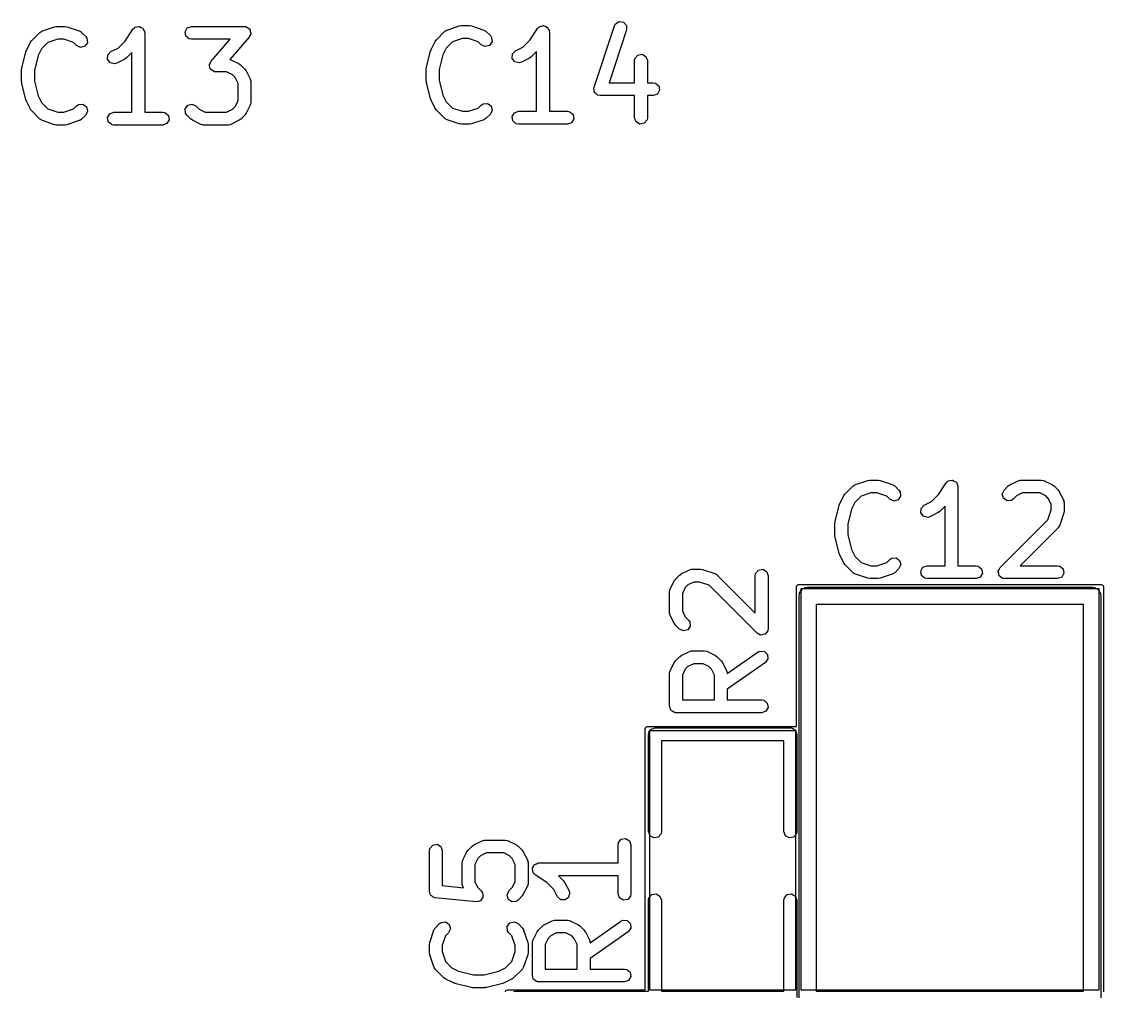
# Model space of a CAD drawing. Extents: x 107 to 207, y -142 to -86.
# Drawn here: x 177.84 to 190.45, y -122.82 to -111.51 of the extents above; entities that cross this region are included whole.
import ezdxf

# ---------------------------------------------------------------- set-up
doc = ezdxf.new("R2010")
doc.units = 0
doc.layers.add('BLACK', color=7, linetype='CONTINUOUS')

msp = doc.modelspace()

# ---------------------------------------------------------------- linework, layer by layer
at = {"layer": 'BLACK', "linetype": 'CONTINUOUS'}
for p, q in [((184.764822, -111.540578), (184.808535, -111.513723)), ((184.808535, -111.513723), (184.859283, -111.521248)), ((184.859283, -111.521248), (184.893321, -111.559634)), ((177.9553, -111.734643), (178.050538, -111.639405)), ((178.050538, -111.639405), (178.071875, -111.624464)), ((178.071875, -111.624464), (178.076343, -111.624073)), ((178.076343, -111.624073), (178.079854, -111.621287)), ((178.079854, -111.621287), (178.22271, -111.573668)), ((178.22271, -111.573668), (178.24489, -111.570378)), ((178.24489, -111.570378), (178.246428, -111.569819)), ((178.246428, -111.569819), (178.341666, -111.569819)), ((178.341666, -111.569819), (178.363748, -111.573712)), ((178.363748, -111.573712), (178.365383, -111.573668)), ((178.365383, -111.573668), (178.50824, -111.621287)), ((178.50824, -111.621287), (178.531145, -111.633689)), ((178.531145, -111.633689), (178.533492, -111.63751)), ((178.533492, -111.63751), (178.537556, -111.639405)), ((178.537556, -111.639405), (178.585175, -111.687024)), ((179.045285, -111.739896), (179.136405, -111.603216)), ((179.136405, -111.603216), (179.154398, -111.584381)), ((179.154398, -111.584381), (179.158537, -111.583169)), ((179.158537, -111.583169), (179.161309, -111.579867)), ((179.161309, -111.579867), (179.182741, -111.576087)), ((179.182741, -111.576087), (179.203636, -111.569974)), ((179.203636, -111.569974), (179.207585, -111.571706)), ((179.207585, -111.571706), (179.211833, -111.570958)), ((179.211833, -111.570958), (179.230681, -111.58184)), ((179.230681, -111.58184), (179.250616, -111.590587)), ((179.250616, -111.590587), (179.252527, -111.594454)), ((179.252527, -111.594454), (179.256262, -111.59661)), ((179.256262, -111.59661), (179.263706, -111.617063)), ((179.263706, -111.617063), (179.273354, -111.636576)), ((179.273354, -111.636576), (179.272333, -111.640765)), ((179.272333, -111.640765), (179.273809, -111.644819)), ((179.273809, -111.644819), (179.273809, -112.569819)), ((179.743996, -111.631795), (179.769648, -111.587366)), ((179.752905, -111.682319), (179.743996, -111.631795)), ((179.769648, -111.587366), (179.817857, -111.569819)), ((179.817857, -111.569819), (180.436904, -111.569819)), ((180.436904, -111.569819), (180.448012, -111.571777)), ((180.448012, -111.571777), (180.451454, -111.571244)), ((180.451454, -111.571244), (180.454112, -111.572853)), ((180.454112, -111.572853), (180.462556, -111.574342)), ((180.462556, -111.574342), (180.478044, -111.587338)), ((180.478044, -111.587338), (180.495343, -111.597809)), ((180.495343, -111.597809), (180.497272, -111.603473)), ((180.497272, -111.603473), (180.501856, -111.607319)), ((180.510765, -111.657843), (180.500653, -111.675355)), ((180.501856, -111.607319), (180.505367, -111.627231)), ((180.505367, -111.627231), (180.511888, -111.646371)), ((180.511888, -111.646371), (180.509725, -111.651949)), ((180.509725, -111.651949), (180.510765, -111.657843)), ((182.6753, -111.724643), (182.770538, -111.629405)), ((182.770538, -111.629405), (182.791875, -111.614464)), ((182.791875, -111.614464), (182.796343, -111.614073)), ((182.796343, -111.614073), (182.799854, -111.611287)), ((182.799854, -111.611287), (182.94271, -111.563668)), ((182.94271, -111.563668), (182.96489, -111.560378)), ((182.96489, -111.560378), (182.966428, -111.559819)), ((182.966428, -111.559819), (183.061666, -111.559819)), ((183.061666, -111.559819), (183.083748, -111.563712)), ((183.083748, -111.563712), (183.085383, -111.563668)), ((183.085383, -111.563668), (183.22824, -111.611287)), ((183.22824, -111.611287), (183.251145, -111.623689)), ((183.251145, -111.623689), (183.253492, -111.62751)), ((183.253492, -111.62751), (183.257556, -111.629405)), ((183.257556, -111.629405), (183.305175, -111.677024)), ((183.765285, -111.729896), (183.856405, -111.593216)), ((183.856405, -111.593216), (183.874398, -111.574381)), ((183.874398, -111.574381), (183.878537, -111.573169)), ((183.878537, -111.573169), (183.881309, -111.569867)), ((183.881309, -111.569867), (183.902741, -111.566087)), ((183.902741, -111.566087), (183.923636, -111.559974)), ((183.923636, -111.559974), (183.927585, -111.561706)), ((183.927585, -111.561706), (183.931833, -111.560958)), ((183.931833, -111.560958), (183.950681, -111.57184)), ((183.950681, -111.57184), (183.970616, -111.580587)), ((183.970616, -111.580587), (183.972527, -111.584454)), ((183.972527, -111.584454), (183.976262, -111.58661)), ((183.976262, -111.58661), (183.983706, -111.607063)), ((183.983706, -111.607063), (183.993354, -111.626576)), ((183.993354, -111.626576), (183.992333, -111.630765)), ((183.992333, -111.630765), (183.993809, -111.634819)), ((183.993809, -111.634819), (183.993809, -112.559819)), ((184.514325, -112.277768), (184.75242, -111.563483)), ((184.894722, -111.610918), (184.689533, -112.226485)), ((184.75242, -111.563483), (184.764822, -111.540578)), ((184.893321, -111.559634), (184.894722, -111.610918)), ((177.893632, -111.849373), (177.941251, -111.754135)), ((177.941251, -111.754135), (177.954609, -111.736124)), ((177.954609, -111.736124), (177.9553, -111.734643)), ((178.144085, -111.75799), (178.069972, -111.832103)), ((178.258598, -111.719819), (178.144085, -111.75799)), ((178.329496, -111.719819), (178.258598, -111.719819)), ((178.444009, -111.75799), (178.329496, -111.719819)), ((178.479109, -111.79309), (178.444009, -111.75799)), ((178.604586, -111.759468), (178.57516, -111.801494)), ((178.585175, -111.687024), (178.600115, -111.708361)), ((178.600115, -111.708361), (178.604586, -111.759468)), ((178.963906, -111.821275), (179.045285, -111.739896)), ((179.792205, -111.715296), (179.752905, -111.682319)), ((179.817857, -111.719819), (179.792205, -111.715296)), ((180.271622, -111.719819), (179.817857, -111.719819)), ((180.047128, -111.976383), (180.271622, -111.719819)), ((180.493347, -111.694207), (180.265856, -111.954196)), ((180.500653, -111.675355), (180.493347, -111.694207)), ((182.613632, -111.839373), (182.661251, -111.744135)), ((182.661251, -111.744135), (182.674609, -111.726124)), ((182.674609, -111.726124), (182.6753, -111.724643)), ((182.864085, -111.74799), (182.789972, -111.822103)), ((182.978598, -111.709819), (182.864085, -111.74799)), ((183.049496, -111.709819), (182.978598, -111.709819)), ((183.164009, -111.74799), (183.049496, -111.709819)), ((183.199109, -111.78309), (183.164009, -111.74799)), ((183.245605, -111.804771), (183.199109, -111.78309)), ((183.324586, -111.749468), (183.29516, -111.791494)), ((183.305175, -111.677024), (183.320115, -111.698361)), ((183.320115, -111.698361), (183.324586, -111.749468)), ((183.683906, -111.811275), (183.765285, -111.729896)), ((177.840334, -112.0552), (177.887953, -111.864724)), ((177.887953, -111.864724), (177.893225, -111.852901)), ((177.893225, -111.852901), (177.893632, -111.849373)), ((178.031478, -111.90909), (177.988095, -112.082624)), ((178.069972, -111.832103), (178.031478, -111.90909)), ((178.525605, -111.814771), (178.479109, -111.79309)), ((178.57516, -111.801494), (178.525605, -111.814771)), ((178.841207, -111.951916), (178.844282, -111.900705)), ((178.844282, -111.900705), (178.879554, -111.863451)), ((178.879554, -111.863451), (178.963906, -111.821275)), ((179.123809, -111.873504), (179.061366, -111.935947)), ((179.123809, -112.569819), (179.123809, -111.873504)), ((182.560334, -112.0452), (182.607953, -111.854724)), ((182.607953, -111.854724), (182.613225, -111.842901)), ((182.613225, -111.842901), (182.613632, -111.839373)), ((182.751478, -111.89909), (182.708095, -112.072624)), ((182.789972, -111.822103), (182.751478, -111.89909)), ((183.29516, -111.791494), (183.245605, -111.804771)), ((183.561207, -111.941916), (183.564282, -111.890705)), ((183.564282, -111.890705), (183.599554, -111.853451)), ((183.599554, -111.853451), (183.683906, -111.811275)), ((183.843809, -111.863504), (183.781366, -111.925947)), ((183.843809, -112.559819), (183.843809, -111.863504)), ((184.991189, -111.9425), (185.024166, -111.9032)), ((185.024166, -111.9032), (185.07469, -111.894291)), ((185.07469, -111.894291), (185.119119, -111.919943)), ((178.871771, -111.993121), (178.841207, -111.951916)), ((178.921669, -112.005041), (178.871771, -111.993121)), ((178.946636, -111.997615), (178.921669, -112.005041)), ((179.041874, -111.949996), (178.946636, -111.997615)), ((179.042999, -111.948806), (179.041874, -111.949996)), ((179.061366, -111.935947), (179.042999, -111.948806)), ((180.028587, -112.024219), (180.030749, -112.01864)), ((180.035107, -112.043358), (180.028587, -112.024219)), ((180.02971, -112.012747), (180.039821, -111.995234)), ((180.030749, -112.01864), (180.02971, -112.012747)), ((180.039821, -111.995234), (180.047128, -111.976383)), ((180.265856, -111.954196), (180.27208, -111.955294)), ((180.27208, -111.955294), (180.275515, -111.958176)), ((180.275515, -111.958176), (180.279969, -111.958689)), ((180.279969, -111.958689), (180.375207, -112.006308)), ((180.375207, -112.006308), (180.393217, -112.019666)), ((180.393217, -112.019666), (180.394699, -112.020357)), ((180.394699, -112.020357), (180.442318, -112.067976)), ((183.591771, -111.983121), (183.561207, -111.941916)), ((183.641669, -111.995041), (183.591771, -111.983121)), ((183.666636, -111.987615), (183.641669, -111.995041)), ((183.761874, -111.939996), (183.666636, -111.987615)), ((183.762999, -111.938806), (183.761874, -111.939996)), ((183.781366, -111.925947), (183.762999, -111.938806)), ((184.986666, -111.968152), (184.991189, -111.9425)), ((184.986666, -112.226485), (184.986666, -111.968152)), ((185.119119, -111.919943), (185.136666, -111.968152)), ((185.136666, -111.968152), (185.136666, -112.226485)), ((177.838095, -112.07339), (177.840694, -112.058648)), ((177.838095, -112.216247), (177.838095, -112.07339)), ((177.840694, -112.058648), (177.840334, -112.0552)), ((177.988095, -112.082624), (177.988095, -112.207013)), ((180.038619, -112.063271), (180.035107, -112.043358)), ((180.043202, -112.067116), (180.038619, -112.063271)), ((180.045132, -112.072781), (180.043202, -112.067116)), ((180.06243, -112.083251), (180.045132, -112.072781)), ((180.077919, -112.096248), (180.06243, -112.083251)), ((180.086362, -112.097736), (180.077919, -112.096248)), ((180.089021, -112.099346), (180.086362, -112.097736)), ((180.092462, -112.098812), (180.089021, -112.099346)), ((180.103571, -112.100771), (180.092462, -112.098812)), ((180.228723, -112.100771), (180.103571, -112.100771)), ((180.297239, -112.135029), (180.228723, -112.100771)), ((180.327646, -112.165436), (180.297239, -112.135029)), ((180.442318, -112.067976), (180.455177, -112.086342)), ((180.455177, -112.086342), (180.456367, -112.087468)), ((180.456367, -112.087468), (180.503986, -112.182706)), ((182.558095, -112.06339), (182.560694, -112.048648)), ((182.558095, -112.206247), (182.558095, -112.06339)), ((182.560694, -112.048648), (182.560334, -112.0452)), ((182.708095, -112.072624), (182.708095, -112.197013)), ((177.83928, -112.219504), (177.838095, -112.216247)), ((177.840334, -112.234437), (177.83928, -112.219504)), ((177.887953, -112.424913), (177.840334, -112.234437)), ((177.988095, -112.207013), (178.031478, -112.380547)), ((180.361904, -112.233952), (180.327646, -112.165436)), ((180.361904, -112.436637), (180.361904, -112.233952)), ((180.503986, -112.182706), (180.511412, -112.207672)), ((180.511412, -112.207672), (180.51037, -112.212033)), ((180.51037, -112.212033), (180.511904, -112.216247)), ((180.511904, -112.216247), (180.511904, -112.454342)), ((182.55928, -112.209504), (182.558095, -112.206247)), ((182.560334, -112.224437), (182.55928, -112.209504)), ((182.607953, -112.414913), (182.560334, -112.224437)), ((182.708095, -112.197013), (182.751478, -112.370547)), ((184.511615, -112.288461), (184.514481, -112.283496)), ((184.515167, -112.308607), (184.511615, -112.288461)), ((184.514481, -112.283496), (184.514325, -112.277768)), ((184.689533, -112.226485), (184.986666, -112.226485)), ((185.136666, -112.226485), (185.204523, -112.226485)), ((185.204523, -112.226485), (185.230175, -112.231008)), ((185.230175, -112.231008), (185.269475, -112.263985)), ((185.269475, -112.263985), (185.278384, -112.314509)), ((178.031478, -112.380547), (178.069972, -112.457534)), ((182.609941, -112.417857), (182.607953, -112.414913)), ((182.751478, -112.370547), (182.789972, -112.447534)), ((184.515726, -112.329052), (184.515167, -112.308607)), ((184.519528, -112.33334), (184.515726, -112.329052)), ((184.520524, -112.338985), (184.519528, -112.33334)), ((184.536191, -112.352131), (184.520524, -112.338985)), ((184.549763, -112.367437), (184.536191, -112.352131)), ((184.555433, -112.368277), (184.549763, -112.367437)), ((184.559824, -112.371962), (184.555433, -112.368277)), ((184.585476, -112.376485), (184.559824, -112.371962)), ((184.986666, -112.376485), (184.585476, -112.376485)), ((184.986666, -112.634819), (184.986666, -112.376485)), ((185.204523, -112.376485), (185.136666, -112.376485)), ((185.136666, -112.376485), (185.136666, -112.634819)), ((185.252732, -112.358938), (185.204523, -112.376485)), ((185.278384, -112.314509), (185.252732, -112.358938)), ((177.889941, -112.427857), (177.887953, -112.424913)), ((177.893632, -112.440264), (177.889941, -112.427857)), ((177.941251, -112.535502), (177.893632, -112.440264)), ((177.942437, -112.536625), (177.941251, -112.535502)), ((177.9553, -112.554994), (177.942437, -112.536625)), ((178.069972, -112.457534), (178.144085, -112.531648)), ((178.144085, -112.531648), (178.258598, -112.569819)), ((178.329496, -112.569819), (178.444009, -112.531647)), ((178.444009, -112.531647), (178.479108, -112.496548)), ((178.479108, -112.496548), (178.500445, -112.481607)), ((178.500445, -112.481607), (178.551553, -112.477135)), ((178.551553, -112.477135), (178.593578, -112.506561)), ((178.593578, -112.506561), (178.606856, -112.556116)), ((179.745413, -112.530168), (179.774839, -112.488143)), ((179.749883, -112.581275), (179.745413, -112.530168)), ((179.774839, -112.488143), (179.824394, -112.474866)), ((179.824394, -112.474866), (179.870891, -112.496548)), ((179.870891, -112.496548), (179.909903, -112.535561)), ((179.909903, -112.535561), (179.978419, -112.569819)), ((180.228723, -112.569819), (180.297238, -112.535561)), ((180.297238, -112.535561), (180.327645, -112.505153)), ((180.327645, -112.505153), (180.361904, -112.436637)), ((180.503986, -112.487883), (180.456367, -112.583121)), ((180.504498, -112.483429), (180.503986, -112.487883)), ((180.507381, -112.479994), (180.504498, -112.483429)), ((180.511904, -112.454342), (180.507381, -112.479994)), ((182.613632, -112.430264), (182.609941, -112.417857)), ((182.661251, -112.525502), (182.613632, -112.430264)), ((182.662437, -112.526625), (182.661251, -112.525502)), ((182.6753, -112.544994), (182.662437, -112.526625)), ((182.789972, -112.447534), (182.864085, -112.521648)), ((182.864085, -112.521648), (182.978598, -112.559819)), ((183.049496, -112.559819), (183.164009, -112.521647)), ((183.164009, -112.521647), (183.199108, -112.486548)), ((183.199108, -112.486548), (183.220445, -112.471607)), ((183.220445, -112.471607), (183.271553, -112.467135)), ((183.271553, -112.467135), (183.313578, -112.496561)), ((183.313578, -112.496561), (183.326856, -112.546116)), ((178.050538, -112.650233), (177.9553, -112.554994)), ((178.054602, -112.652128), (178.050538, -112.650233)), ((178.056949, -112.655948), (178.054602, -112.652128)), ((178.079854, -112.668351), (178.056949, -112.655948)), ((178.22271, -112.71597), (178.079854, -112.668351)), ((178.258598, -112.569819), (178.329496, -112.569819)), ((178.50824, -112.668351), (178.365383, -112.71597)), ((178.511751, -112.665563), (178.50824, -112.668351)), ((178.51622, -112.665173), (178.511751, -112.665563)), ((178.537557, -112.650232), (178.51622, -112.665173)), ((178.585175, -112.602613), (178.537557, -112.650232)), ((178.606856, -112.556116), (178.585175, -112.602613)), ((178.839234, -112.631795), (178.864886, -112.587366)), ((178.848143, -112.682319), (178.839234, -112.631795)), ((178.864886, -112.587366), (178.913095, -112.569819)), ((178.913095, -112.569819), (179.123809, -112.569819)), ((179.273809, -112.569819), (179.484523, -112.569819)), ((179.484523, -112.569819), (179.510175, -112.574342)), ((179.510175, -112.574342), (179.549475, -112.607319)), ((179.558384, -112.657843), (179.532732, -112.702272)), ((179.549475, -112.607319), (179.558384, -112.657843)), ((179.764823, -112.602612), (179.749883, -112.581275)), ((179.812442, -112.650232), (179.764823, -112.602612)), ((179.813923, -112.650922), (179.812442, -112.650232)), ((179.831935, -112.664282), (179.813923, -112.650922)), ((179.927173, -112.711901), (179.831935, -112.664282)), ((179.978419, -112.569819), (180.228723, -112.569819)), ((180.375207, -112.664282), (180.279969, -112.711901)), ((180.376331, -112.663094), (180.375207, -112.664282)), ((180.3947, -112.650232), (180.376331, -112.663094)), ((180.442318, -112.602613), (180.3947, -112.650232)), ((180.443008, -112.601131), (180.442318, -112.602613)), ((180.456367, -112.583121), (180.443008, -112.601131)), ((182.770538, -112.640233), (182.6753, -112.544994)), ((182.774602, -112.642128), (182.770538, -112.640233)), ((182.776949, -112.645948), (182.774602, -112.642128)), ((182.799854, -112.658351), (182.776949, -112.645948)), ((182.94271, -112.70597), (182.799854, -112.658351)), ((182.978598, -112.559819), (183.049496, -112.559819)), ((183.22824, -112.658351), (183.085383, -112.70597)), ((183.231751, -112.655563), (183.22824, -112.658351)), ((183.23622, -112.655173), (183.231751, -112.655563)), ((183.257557, -112.640232), (183.23622, -112.655173)), ((183.305175, -112.592613), (183.257557, -112.640232)), ((183.326856, -112.546116), (183.305175, -112.592613)), ((183.559234, -112.621795), (183.584886, -112.577366)), ((183.568143, -112.672319), (183.559234, -112.621795)), ((183.584886, -112.577366), (183.633095, -112.559819)), ((183.633095, -112.559819), (183.843809, -112.559819)), ((183.993809, -112.559819), (184.204523, -112.559819)), ((184.204523, -112.559819), (184.230175, -112.564342)), ((184.230175, -112.564342), (184.269475, -112.597319)), ((184.278384, -112.647843), (184.252732, -112.692272)), ((184.269475, -112.597319), (184.278384, -112.647843)), ((185.004213, -112.683028), (184.986666, -112.634819)), ((185.132143, -112.660471), (185.099166, -112.699771)), ((185.136666, -112.634819), (185.132143, -112.660471)), ((178.224345, -112.715925), (178.22271, -112.71597)), ((178.246428, -112.719819), (178.224345, -112.715925)), ((178.341666, -112.719819), (178.246428, -112.719819)), ((178.343204, -112.719258), (178.341666, -112.719819)), ((178.365383, -112.71597), (178.343204, -112.719258)), ((178.887443, -112.715296), (178.848143, -112.682319)), ((178.913095, -112.719819), (178.887443, -112.715296)), ((179.484523, -112.719819), (178.913095, -112.719819)), ((179.532732, -112.702272), (179.484523, -112.719819)), ((179.931626, -112.712413), (179.927173, -112.711901)), ((179.935062, -112.715296), (179.931626, -112.712413)), ((179.960714, -112.719819), (179.935062, -112.715296)), ((180.246428, -112.719819), (179.960714, -112.719819)), ((180.250641, -112.718285), (180.246428, -112.719819)), ((180.255002, -112.719327), (180.250641, -112.718285)), ((180.279969, -112.711901), (180.255002, -112.719327)), ((182.944345, -112.705925), (182.94271, -112.70597)), ((182.966428, -112.709819), (182.944345, -112.705925)), ((183.061666, -112.709819), (182.966428, -112.709819)), ((183.063204, -112.709258), (183.061666, -112.709819)), ((183.085383, -112.70597), (183.063204, -112.709258)), ((183.607443, -112.705296), (183.568143, -112.672319)), ((183.633095, -112.709819), (183.607443, -112.705296)), ((184.204523, -112.709819), (183.633095, -112.709819)), ((184.252732, -112.692272), (184.204523, -112.709819)), ((185.048642, -112.70868), (185.004213, -112.683028)), ((185.099166, -112.699771), (185.048642, -112.70868)), ((187.4403, -117.024643), (187.535538, -116.929405)), ((187.535538, -116.929405), (187.556875, -116.914464)), ((187.556875, -116.914464), (187.561343, -116.914073)), ((187.561343, -116.914073), (187.564854, -116.911287)), ((187.564854, -116.911287), (187.70771, -116.863668)), ((187.70771, -116.863668), (187.72989, -116.860378)), ((187.72989, -116.860378), (187.731428, -116.859819)), ((187.731428, -116.859819), (187.826666, -116.859819)), ((187.826666, -116.859819), (187.848748, -116.863712)), ((187.848748, -116.863712), (187.850383, -116.863668)), ((187.850383, -116.863668), (187.99324, -116.911287)), ((187.99324, -116.911287), (188.016145, -116.923689)), ((188.016145, -116.923689), (188.018492, -116.92751)), ((188.018492, -116.92751), (188.022556, -116.929405)), ((188.022556, -116.929405), (188.070175, -116.977024)), ((188.530285, -117.029896), (188.621405, -116.893216)), ((188.621405, -116.893216), (188.639398, -116.874381)), ((188.639398, -116.874381), (188.643537, -116.873169)), ((188.643537, -116.873169), (188.646309, -116.869867)), ((188.646309, -116.869867), (188.667741, -116.866087)), ((188.667741, -116.866087), (188.688636, -116.859974)), ((188.688636, -116.859974), (188.692585, -116.861706)), ((188.692585, -116.861706), (188.696833, -116.860958)), ((188.696833, -116.860958), (188.715681, -116.87184)), ((188.715681, -116.87184), (188.735616, -116.880587)), ((188.735616, -116.880587), (188.737527, -116.884454)), ((188.737527, -116.884454), (188.741262, -116.88661)), ((188.741262, -116.88661), (188.748706, -116.907063)), ((188.748706, -116.907063), (188.758354, -116.926576)), ((188.758354, -116.926576), (188.757333, -116.930765)), ((188.757333, -116.930765), (188.758809, -116.934819)), ((188.758809, -116.934819), (188.758809, -117.859819)), ((189.297443, -116.977024), (189.345062, -116.929405)), ((189.345062, -116.929405), (189.363428, -116.916545)), ((189.363428, -116.916545), (189.364554, -116.915356)), ((189.364554, -116.915356), (189.459792, -116.867737)), ((189.459792, -116.867737), (189.484758, -116.860311)), ((189.484758, -116.860311), (189.489119, -116.861352)), ((189.489119, -116.861352), (189.493333, -116.859819)), ((189.493333, -116.859819), (189.731428, -116.859819)), ((189.731428, -116.859819), (189.75708, -116.864342)), ((189.75708, -116.864342), (189.760515, -116.867224)), ((189.760515, -116.867224), (189.764969, -116.867737)), ((189.764969, -116.867737), (189.860207, -116.915356)), ((189.860207, -116.915356), (189.878217, -116.928714)), ((189.878217, -116.928714), (189.879699, -116.929405)), ((189.879699, -116.929405), (189.927318, -116.977024)), ((187.378632, -117.139373), (187.426251, -117.044135)), ((187.426251, -117.044135), (187.439609, -117.026124)), ((187.439609, -117.026124), (187.4403, -117.024643)), ((187.629085, -117.04799), (187.554972, -117.122103)), ((187.743598, -117.009819), (187.629085, -117.04799)), ((187.814496, -117.009819), (187.743598, -117.009819)), ((187.929009, -117.04799), (187.814496, -117.009819)), ((187.964109, -117.08309), (187.929009, -117.04799)), ((188.010605, -117.104771), (187.964109, -117.08309)), ((188.089586, -117.049468), (188.06016, -117.091494)), ((188.070175, -116.977024), (188.085115, -116.998361)), ((188.085115, -116.998361), (188.089586, -117.049468)), ((188.448906, -117.111275), (188.530285, -117.029896)), ((189.275762, -117.023521), (189.297443, -116.977024)), ((189.289039, -117.073075), (189.275762, -117.023521)), ((189.331065, -117.102502), (189.289039, -117.073075)), ((189.403509, -117.08309), (189.382172, -117.09803)), ((189.442522, -117.044077), (189.403509, -117.08309)), ((189.511038, -117.009819), (189.442522, -117.044077)), ((189.713723, -117.009819), (189.511038, -117.009819)), ((189.782239, -117.044077), (189.713723, -117.009819)), ((189.812646, -117.074484), (189.782239, -117.044077)), ((189.846904, -117.143), (189.812646, -117.074484)), ((189.927318, -116.977024), (189.940177, -116.99539)), ((189.940177, -116.99539), (189.941367, -116.996516)), ((189.941367, -116.996516), (189.988986, -117.091754)), ((187.325334, -117.3452), (187.372953, -117.154724)), ((187.372953, -117.154724), (187.378225, -117.142901)), ((187.378225, -117.142901), (187.378632, -117.139373)), ((187.516478, -117.19909), (187.473095, -117.372624)), ((187.554972, -117.122103), (187.516478, -117.19909)), ((188.06016, -117.091494), (188.010605, -117.104771)), ((188.326207, -117.241916), (188.329282, -117.190705)), ((188.329282, -117.190705), (188.364554, -117.153451)), ((188.364554, -117.153451), (188.448906, -117.111275)), ((188.608809, -117.163504), (188.546366, -117.225947)), ((188.608809, -117.859819), (188.608809, -117.163504)), ((189.382172, -117.09803), (189.331065, -117.102502)), ((189.808732, -117.322876), (189.846904, -117.208363)), ((189.846904, -117.208363), (189.846904, -117.143)), ((189.988986, -117.091754), (189.996412, -117.11672)), ((189.996412, -117.11672), (189.99537, -117.121081)), ((189.99537, -117.121081), (189.996904, -117.125295)), ((189.996904, -117.125295), (189.996904, -117.220533)), ((188.356771, -117.283121), (188.326207, -117.241916)), ((188.406669, -117.295041), (188.356771, -117.283121)), ((188.431636, -117.287615), (188.406669, -117.295041)), ((188.526874, -117.239996), (188.431636, -117.287615)), ((188.527999, -117.238806), (188.526874, -117.239996)), ((188.546366, -117.225947), (188.527999, -117.238806)), ((189.249824, -117.881786), (189.808732, -117.322876)), ((189.993055, -117.244251), (189.945436, -117.387107)), ((189.996904, -117.220533), (189.99301, -117.242615)), ((189.99301, -117.242615), (189.993055, -117.244251)), ((187.323095, -117.36339), (187.325694, -117.348648)), ((187.323095, -117.506247), (187.323095, -117.36339)), ((187.325694, -117.348648), (187.325334, -117.3452)), ((187.473095, -117.372624), (187.473095, -117.497013)), ((189.927318, -117.416423), (189.483923, -117.859819)), ((189.929213, -117.412358), (189.927318, -117.416423)), ((189.933033, -117.410012), (189.929213, -117.412358)), ((189.945436, -117.387107), (189.933033, -117.410012)), ((187.32428, -117.509504), (187.323095, -117.506247)), ((187.325334, -117.524437), (187.32428, -117.509504)), ((187.372953, -117.714913), (187.325334, -117.524437)), ((187.473095, -117.497013), (187.516478, -117.670547)), ((187.374941, -117.717857), (187.372953, -117.714913)), ((187.516478, -117.670547), (187.554972, -117.747534)), ((187.378632, -117.730264), (187.374941, -117.717857)), ((187.426251, -117.825502), (187.378632, -117.730264)), ((187.427437, -117.826625), (187.426251, -117.825502)), ((187.4403, -117.844994), (187.427437, -117.826625)), ((187.554972, -117.747534), (187.629085, -117.821648)), ((187.629085, -117.821648), (187.743598, -117.859819)), ((187.814496, -117.859819), (187.929009, -117.821647)), ((187.929009, -117.821647), (187.964108, -117.786548)), ((187.964108, -117.786548), (187.985445, -117.771607)), ((187.985445, -117.771607), (188.036553, -117.767135)), ((188.036553, -117.767135), (188.078578, -117.796561)), ((188.078578, -117.796561), (188.091856, -117.846116)), ((185.512024, -117.968871), (185.53039, -117.956011)), ((185.53039, -117.956011), (185.531516, -117.954822)), ((185.531516, -117.954822), (185.626754, -117.907203)), ((185.626754, -117.907203), (185.65172, -117.899777)), ((185.65172, -117.899777), (185.656081, -117.900818)), ((185.656081, -117.900818), (185.660295, -117.899285)), ((185.660295, -117.899285), (185.755533, -117.899285)), ((185.755533, -117.899285), (185.777615, -117.903178)), ((185.777615, -117.903178), (185.77925, -117.903134)), ((185.77925, -117.903134), (185.922107, -117.950753)), ((185.922107, -117.950753), (185.945012, -117.963155)), ((185.945012, -117.963155), (185.947359, -117.966976)), ((185.947359, -117.966976), (185.951423, -117.968871)), ((186.394819, -117.974285), (186.399342, -117.948633)), ((186.399342, -117.948633), (186.432319, -117.909333)), ((186.432319, -117.909333), (186.482843, -117.900424)), ((186.482843, -117.900424), (186.527272, -117.926076)), ((186.527272, -117.926076), (186.544819, -117.974285)), ((187.535538, -117.940233), (187.4403, -117.844994)), ((187.539602, -117.942128), (187.535538, -117.940233)), ((187.541949, -117.945948), (187.539602, -117.942128)), ((187.564854, -117.958351), (187.541949, -117.945948)), ((187.70771, -118.00597), (187.564854, -117.958351)), ((187.743598, -117.859819), (187.814496, -117.859819)), ((187.99324, -117.958351), (187.850383, -118.00597)), ((187.996751, -117.955563), (187.99324, -117.958351)), ((188.00122, -117.955173), (187.996751, -117.955563)), ((188.022557, -117.940232), (188.00122, -117.955173)), ((188.070175, -117.892613), (188.022557, -117.940232)), ((188.091856, -117.846116), (188.070175, -117.892613)), ((188.324234, -117.921795), (188.349886, -117.877366)), ((188.333143, -117.972319), (188.324234, -117.921795)), ((188.349886, -117.877366), (188.398095, -117.859819)), ((188.398095, -117.859819), (188.608809, -117.859819)), ((188.758809, -117.859819), (188.969523, -117.859819)), ((188.969523, -117.859819), (188.995175, -117.864342)), ((188.995175, -117.864342), (189.034475, -117.897319)), ((189.043384, -117.947843), (189.017732, -117.992272)), ((189.034475, -117.897319), (189.043384, -117.947843)), ((189.228143, -117.928283), (189.229592, -117.925175)), ((189.233984, -117.950085), (189.228143, -117.928283)), ((189.228996, -117.921795), (189.240286, -117.902239)), ((189.229592, -117.925175), (189.228996, -117.921795)), ((189.237905, -117.972319), (189.233984, -117.950085)), ((189.240286, -117.902239), (189.249824, -117.881786)), ((189.483923, -117.859819), (189.921904, -117.859819)), ((189.921904, -117.859819), (189.947556, -117.864342)), ((189.947556, -117.864342), (189.986856, -117.897319)), ((189.995765, -117.947843), (189.970113, -117.992272)), ((189.986856, -117.897319), (189.995765, -117.947843)), ((185.402737, -118.13122), (185.450356, -118.035982)), ((185.450356, -118.035982), (185.463714, -118.017971)), ((185.463714, -118.017971), (185.464405, -118.01649)), ((185.464405, -118.01649), (185.512024, -117.968871)), ((185.609484, -118.083543), (185.579077, -118.11395)), ((185.678, -118.049285), (185.609484, -118.083543)), ((185.743363, -118.049285), (185.678, -118.049285)), ((185.857876, -118.087456), (185.743363, -118.049285)), ((186.416786, -118.646365), (185.857876, -118.087456)), ((185.951423, -117.968871), (186.394819, -118.412266)), ((186.394819, -118.412266), (186.394819, -117.974285)), ((186.544819, -117.974285), (186.544819, -118.593332)), ((186.875, -118.105), (186.882322, -118.087322)), ((186.882322, -118.087322), (186.9, -118.08)), ((186.9, -118.08), (190.43, -118.08)), ((187.709345, -118.005925), (187.70771, -118.00597)), ((187.731428, -118.009819), (187.709345, -118.005925)), ((187.826666, -118.009819), (187.731428, -118.009819)), ((187.828204, -118.009258), (187.826666, -118.009819)), ((187.850383, -118.00597), (187.828204, -118.009258)), ((188.372443, -118.005296), (188.333143, -117.972319)), ((188.398095, -118.009819), (188.372443, -118.005296)), ((188.969523, -118.009819), (188.398095, -118.009819)), ((189.017732, -117.992272), (188.969523, -118.009819)), ((189.240532, -117.974523), (189.237905, -117.972319)), ((189.24142, -117.977837), (189.240532, -117.974523)), ((189.259911, -117.990785), (189.24142, -117.977837)), ((189.277205, -118.005296), (189.259911, -117.990785)), ((189.281789, -118.006104), (189.277205, -118.005296)), ((189.283446, -118.007264), (189.281789, -118.006104)), ((189.286734, -118.006976), (189.283446, -118.007264)), ((189.302857, -118.009819), (189.286734, -118.006976)), ((189.921904, -118.009819), (189.302857, -118.009819)), ((189.970113, -117.992272), (189.921904, -118.009819)), ((190.43, -118.08), (190.447678, -118.087322)), ((190.447678, -118.087322), (190.455, -118.105)), ((185.394819, -118.164761), (185.399342, -118.139109)), ((185.394819, -118.402856), (185.394819, -118.164761)), ((185.399342, -118.139109), (185.402224, -118.135673)), ((185.402224, -118.135673), (185.402737, -118.13122)), ((185.579077, -118.11395), (185.544819, -118.182466)), ((185.544819, -118.182466), (185.544819, -118.385151)), ((186.875, -119.735), (186.875, -118.105)), ((186.905, -118.21), (186.909894, -118.194937)), ((186.905, -122.92), (186.905, -118.21)), ((186.909894, -118.179098), (186.919203, -118.166284)), ((186.909894, -118.194937), (186.909894, -118.179098)), ((186.919203, -118.166284), (186.924098, -118.151221)), ((186.924098, -118.151221), (186.936911, -118.141911)), ((186.925, -118.13), (186.925, -122.805)), ((190.405, -118.13), (186.925, -118.13)), ((186.936911, -118.141911), (186.946221, -118.129098)), ((186.946221, -118.129098), (186.961284, -118.124203)), ((186.961284, -118.124203), (186.974098, -118.114894)), ((186.974098, -118.114894), (186.989937, -118.114894)), ((186.989937, -118.114894), (187.005, -118.11)), ((187.005, -118.11), (190.325, -118.11)), ((190.325, -118.11), (190.340063, -118.114894)), ((190.340063, -118.114894), (190.355902, -118.114894)), ((190.355902, -118.114894), (190.368715, -118.124203)), ((190.368715, -118.124203), (190.383779, -118.129098)), ((190.383779, -118.129098), (190.393088, -118.141911)), ((190.393088, -118.141911), (190.405902, -118.151221)), ((190.405, -122.805), (190.405, -118.13)), ((190.405902, -118.151221), (190.410796, -118.166284)), ((190.410796, -118.166284), (190.420106, -118.179098)), ((190.420106, -118.179098), (190.420106, -118.194937)), ((190.420106, -118.194937), (190.425, -118.21)), ((190.425, -118.21), (190.425, -122.92)), ((190.455, -118.105), (190.455, -122.83)), ((187.105, -118.31), (187.105, -122.82)), ((190.225, -118.31), (187.105, -118.31)), ((190.225, -122.82), (190.225, -118.31)), ((185.396352, -118.407069), (185.394819, -118.402856)), ((185.395311, -118.41143), (185.396352, -118.407069)), ((185.402737, -118.436397), (185.395311, -118.41143)), ((185.450356, -118.531635), (185.402737, -118.436397)), ((185.544819, -118.385151), (185.579077, -118.453667)), ((185.579077, -118.453667), (185.61809, -118.49268)), ((185.451545, -118.53276), (185.450356, -118.531635)), ((185.464405, -118.551127), (185.451545, -118.53276)), ((185.512024, -118.598746), (185.464405, -118.551127)), ((185.55852, -118.620427), (185.512024, -118.598746)), ((185.637501, -118.565124), (185.608075, -118.60715)), ((185.61809, -118.49268), (185.63303, -118.514017)), ((185.63303, -118.514017), (185.637501, -118.565124)), ((186.544819, -118.593332), (186.541976, -118.609454)), ((185.608075, -118.60715), (185.55852, -118.620427)), ((186.437239, -118.655902), (186.416786, -118.646365)), ((186.456795, -118.667193), (186.437239, -118.655902)), ((186.460175, -118.666596), (186.456795, -118.667193)), ((186.463283, -118.668046), (186.460175, -118.666596)), ((186.485085, -118.662204), (186.463283, -118.668046)), ((186.507319, -118.658284), (186.485085, -118.662204)), ((186.509523, -118.655656), (186.507319, -118.658284)), ((186.512837, -118.654769), (186.509523, -118.655656)), ((186.525785, -118.636277), (186.512837, -118.654769)), ((186.540296, -118.618984), (186.525785, -118.636277)), ((186.541104, -118.614399), (186.540296, -118.618984)), ((186.542264, -118.612743), (186.541104, -118.614399)), ((186.541976, -118.609454), (186.542264, -118.612743)), ((185.450356, -118.988363), (185.463714, -118.970352)), ((185.463714, -118.970352), (185.464405, -118.968871)), ((185.464405, -118.968871), (185.512024, -118.921252)), ((185.512024, -118.921252), (185.53039, -118.908392)), ((185.53039, -118.908392), (185.531516, -118.907203)), ((185.531516, -118.907203), (185.626754, -118.859584)), ((185.626754, -118.859584), (185.65172, -118.852158)), ((185.65172, -118.852158), (185.656081, -118.853199)), ((185.656081, -118.853199), (185.660295, -118.851666)), ((185.660295, -118.851666), (185.803152, -118.851666)), ((185.803152, -118.851666), (185.828804, -118.856189)), ((185.828804, -118.856189), (185.832239, -118.859071)), ((185.832239, -118.859071), (185.836693, -118.859584)), ((185.836693, -118.859584), (185.931931, -118.907203)), ((185.931931, -118.907203), (185.949941, -118.920561)), ((185.949941, -118.920561), (185.951423, -118.921252)), ((185.951423, -118.921252), (185.999042, -118.968871)), ((185.999042, -118.968871), (186.011901, -118.987237)), ((186.068282, -119.116192), (186.42681, -118.865223)), ((186.42681, -118.865223), (186.450418, -118.854218)), ((186.450418, -118.854218), (186.501525, -118.858697)), ((186.501525, -118.858697), (186.537797, -118.894979)), ((186.542261, -118.946087), (186.512829, -118.988108)), ((186.537797, -118.894979), (186.542261, -118.946087)), ((185.394819, -119.117142), (185.399342, -119.09149)), ((185.399342, -119.09149), (185.402224, -119.088054)), ((185.402224, -119.088054), (185.402737, -119.083601)), ((185.402737, -119.083601), (185.450356, -118.988363)), ((185.579077, -119.066331), (185.544819, -119.134847)), ((185.609484, -119.035924), (185.579077, -119.066331)), ((185.678, -119.001666), (185.609484, -119.035924)), ((185.785447, -119.001666), (185.678, -119.001666)), ((185.853963, -119.035924), (185.785447, -119.001666)), ((185.88437, -119.066331), (185.853963, -119.035924)), ((185.918628, -119.134847), (185.88437, -119.066331)), ((186.011901, -118.987237), (186.013091, -118.988363)), ((186.013091, -118.988363), (186.06071, -119.083601)), ((186.06071, -119.083601), (186.068136, -119.108567)), ((186.512829, -118.988108), (186.068628, -119.299048)), ((185.394819, -119.498094), (185.394819, -119.117142)), ((185.544819, -119.134847), (185.544819, -119.423094)), ((185.918628, -119.423094), (185.918628, -119.134847)), ((186.068136, -119.108567), (186.067094, -119.112928)), ((186.067094, -119.112928), (186.068282, -119.116192)), ((186.068628, -119.299048), (186.068628, -119.423094)), ((185.544819, -119.423094), (185.918628, -119.423094)), ((186.068628, -119.423094), (186.469819, -119.423094)), ((186.469819, -119.423094), (186.495471, -119.427617)), ((186.495471, -119.427617), (186.534771, -119.460594)), ((186.534771, -119.460594), (186.54368, -119.511118)), ((185.401482, -119.516402), (185.394819, -119.498094)), ((185.404867, -119.535594), (185.401482, -119.516402)), ((185.410051, -119.539944), (185.404867, -119.535594)), ((185.412366, -119.546303), (185.410051, -119.539944)), ((185.429239, -119.556045), (185.412366, -119.546303)), ((185.444167, -119.568571), (185.429239, -119.556045)), ((185.453909, -119.570288), (185.444167, -119.568571)), ((185.456795, -119.571955), (185.453909, -119.570288)), ((185.460077, -119.571376), (185.456795, -119.571955)), ((185.469819, -119.573094), (185.460077, -119.571376)), ((186.469819, -119.573094), (185.469819, -119.573094)), ((186.518028, -119.555547), (186.469819, -119.573094)), ((186.54368, -119.511118), (186.518028, -119.555547)), ((185.11, -119.76), (185.117322, -119.742322)), ((185.11, -122.805), (185.11, -119.76)), ((185.117322, -119.742322), (185.135, -119.735)), ((185.135, -119.735), (186.875, -119.735)), ((185.15, -119.825), (185.151717, -119.815258)), ((185.15, -120.96), (185.15, -119.825)), ((185.151139, -119.811976), (185.152805, -119.80909)), ((185.151717, -119.815258), (185.151139, -119.811976)), ((185.152805, -119.80909), (185.154523, -119.799348)), ((185.154523, -119.799348), (185.167048, -119.78442)), ((185.16, -119.785), (185.16, -122.805)), ((186.87, -119.785), (185.16, -119.785)), ((185.167048, -119.78442), (185.176791, -119.767547)), ((185.176791, -119.767547), (185.183149, -119.765232)), ((185.183149, -119.765232), (185.1875, -119.760048)), ((185.1875, -119.760048), (185.206691, -119.756663)), ((185.206691, -119.756663), (185.225, -119.75)), ((185.225, -119.75), (186.805, -119.75)), ((186.805, -119.75), (186.814741, -119.751717)), ((186.814741, -119.751717), (186.818024, -119.751139)), ((186.818024, -119.751139), (186.820909, -119.752805)), ((186.820909, -119.752805), (186.830652, -119.754523)), ((186.830652, -119.754523), (186.845579, -119.767048)), ((186.845579, -119.767048), (186.862453, -119.776791)), ((186.862453, -119.776791), (186.864767, -119.783149)), ((186.864767, -119.783149), (186.869952, -119.7875)), ((186.869952, -119.7875), (186.873336, -119.806691)), ((186.87, -122.805), (186.87, -119.785)), ((186.873336, -119.806691), (186.88, -119.825)), ((186.88, -119.825), (186.88, -120.96)), ((186.73, -119.9), (185.3, -119.9)), ((185.3, -119.9), (185.3, -120.96)), ((186.73, -120.96), (186.73, -119.9)), ((185.167547, -121.008209), (185.15, -120.96)), ((185.295477, -120.985652), (185.2625, -121.024952)), ((185.3, -120.96), (185.295477, -120.985652)), ((186.747547, -121.008209), (186.73, -120.96)), ((186.875477, -120.985652), (186.8425, -121.024952)), ((186.88, -120.96), (186.875477, -120.985652)), ((182.599342, -121.156252), (182.632319, -121.116952)), ((182.632319, -121.116952), (182.682843, -121.108043)), ((182.682843, -121.108043), (182.727272, -121.133695)), ((183.092976, -121.128871), (183.111342, -121.116011)), ((183.111342, -121.116011), (183.112468, -121.114822)), ((183.112468, -121.114822), (183.207706, -121.067203)), ((183.207706, -121.067203), (183.232672, -121.059777)), ((183.232672, -121.059777), (183.237033, -121.060818)), ((183.237033, -121.060818), (183.241247, -121.059285)), ((183.241247, -121.059285), (183.479342, -121.059285)), ((183.479342, -121.059285), (183.504994, -121.063808)), ((183.504994, -121.063808), (183.508429, -121.06669)), ((183.508429, -121.06669), (183.512883, -121.067203)), ((183.512883, -121.067203), (183.608121, -121.114822)), ((183.608121, -121.114822), (183.626129, -121.128178)), ((184.794819, -121.114285), (184.799342, -121.088633)), ((184.794819, -121.324999), (184.794819, -121.114285)), ((184.799342, -121.088633), (184.832319, -121.049333)), ((184.832319, -121.049333), (184.882843, -121.040424)), ((184.882843, -121.040424), (184.927272, -121.066076)), ((184.927272, -121.066076), (184.944819, -121.114285)), ((184.944819, -121.114285), (184.944819, -121.685713)), ((185.211976, -121.033861), (185.167547, -121.008209)), ((185.2625, -121.024952), (185.211976, -121.033861)), ((186.791976, -121.033861), (186.747547, -121.008209)), ((186.8425, -121.024952), (186.791976, -121.033861)), ((182.594819, -121.181904), (182.599342, -121.156252)), ((182.594819, -121.658094), (182.594819, -121.181904)), ((182.727272, -121.133695), (182.744819, -121.181904)), ((182.744819, -121.181904), (182.744819, -121.590219)), ((182.983689, -121.29122), (183.031308, -121.195982)), ((183.031308, -121.195982), (183.044666, -121.177971)), ((183.044666, -121.177971), (183.045357, -121.17649)), ((183.045357, -121.17649), (183.092976, -121.128871)), ((183.190436, -121.243543), (183.160029, -121.27395)), ((183.258952, -121.209285), (183.190436, -121.243543)), ((183.461637, -121.209285), (183.258952, -121.209285)), ((183.530153, -121.243543), (183.461637, -121.209285)), ((183.560561, -121.27395), (183.530153, -121.243543)), ((183.626129, -121.128178), (183.627612, -121.12887)), ((183.627612, -121.12887), (183.675232, -121.176489)), ((183.675232, -121.176489), (183.688094, -121.194857)), ((183.688094, -121.194857), (183.689282, -121.195982)), ((183.689282, -121.195982), (183.736901, -121.29122)), ((182.975771, -121.324761), (182.980294, -121.299109)), ((182.975771, -121.562856), (182.975771, -121.324761)), ((182.980294, -121.299109), (182.983176, -121.295673)), ((182.983176, -121.295673), (182.983689, -121.29122)), ((183.160029, -121.27395), (183.125771, -121.342466)), ((183.125771, -121.342466), (183.125771, -121.545151)), ((183.594819, -121.342466), (183.560561, -121.27395)), ((183.594819, -121.545151), (183.594819, -121.342466)), ((183.736901, -121.29122), (183.744327, -121.316186)), ((183.744327, -121.316186), (183.743285, -121.320547)), ((183.743285, -121.320547), (183.744819, -121.324761)), ((183.744819, -121.324761), (183.744819, -121.562856)), ((183.795958, -121.386975), (183.80684, -121.368126)), ((183.80684, -121.368126), (183.815587, -121.348192)), ((183.815587, -121.348192), (183.819454, -121.34628)), ((183.819454, -121.34628), (183.82161, -121.342546)), ((183.82161, -121.342546), (183.842063, -121.335101)), ((183.842063, -121.335101), (183.861576, -121.325454)), ((183.861576, -121.325454), (183.865765, -121.326474)), ((183.865765, -121.326474), (183.869819, -121.324999)), ((183.869819, -121.324999), (184.794819, -121.324999)), ((183.794974, -121.395172), (183.796706, -121.391222)), ((183.801087, -121.416063), (183.794974, -121.395172)), ((183.796706, -121.391222), (183.795958, -121.386975)), ((183.804867, -121.437499), (183.801087, -121.416063)), ((183.80817, -121.440271), (183.804867, -121.437499)), ((183.809382, -121.44441), (183.80817, -121.440271)), ((183.828216, -121.462403), (183.809382, -121.44441)), ((183.964894, -121.553521), (183.828216, -121.462403)), ((184.794819, -121.474999), (184.098504, -121.474999)), ((184.098504, -121.474999), (184.160947, -121.537442)), ((184.794819, -121.685713), (184.794819, -121.474999)), ((182.744819, -121.590219), (182.993009, -121.615038)), ((182.977304, -121.567069), (182.975771, -121.562856)), ((182.976263, -121.57143), (182.977304, -121.567069)), ((182.983689, -121.596397), (182.976263, -121.57143)), ((182.993009, -121.615038), (182.983689, -121.596397)), ((183.125771, -121.545151), (183.160029, -121.613667)), ((183.160029, -121.613667), (183.199042, -121.65268)), ((183.521548, -121.652679), (183.560561, -121.613666)), ((183.560561, -121.613666), (183.594819, -121.545151)), ((183.736901, -121.596397), (183.689282, -121.691635)), ((183.737413, -121.591943), (183.736901, -121.596397)), ((183.740296, -121.588508), (183.737413, -121.591943)), ((183.744819, -121.562856), (183.740296, -121.588508)), ((184.046275, -121.634902), (183.964894, -121.553521)), ((184.160947, -121.537442), (184.173809, -121.55581)), ((184.173809, -121.55581), (184.174996, -121.556934)), ((184.174996, -121.556934), (184.222615, -121.652172)), ((182.600266, -121.67306), (182.594819, -121.658094)), ((182.601458, -121.688945), (182.600266, -121.67306)), ((182.60878, -121.696451), (182.601458, -121.688945)), ((182.612366, -121.706303), (182.60878, -121.696451)), ((182.626159, -121.714266), (182.612366, -121.706303)), ((182.637282, -121.725669), (182.626159, -121.714266)), ((182.654102, -121.7304), (182.637282, -121.725669)), ((182.656795, -121.731955), (182.654102, -121.7304)), ((182.658537, -121.731647), (182.656795, -121.731955)), ((182.662356, -121.732722), (182.658537, -121.731647)), ((183.138546, -121.780341), (182.662356, -121.732722)), ((183.203475, -121.746514), (183.189027, -121.76715)), ((183.199042, -121.65268), (183.213982, -121.674017)), ((183.218207, -121.726022), (183.203475, -121.746514)), ((183.213982, -121.674017), (183.214024, -121.674508)), ((183.214024, -121.674508), (183.21437, -121.674862)), ((183.21437, -121.674862), (183.216257, -121.700022)), ((183.216257, -121.700022), (183.218453, -121.725124)), ((183.218453, -121.725124), (183.218169, -121.725528)), ((183.218169, -121.725528), (183.218207, -121.726022)), ((183.499866, -121.699176), (183.521548, -121.652679)), ((183.513143, -121.748731), (183.499866, -121.699176)), ((183.555168, -121.778157), (183.513143, -121.748731)), ((183.675232, -121.711128), (183.627612, -121.758747)), ((183.675922, -121.709646), (183.675232, -121.711128)), ((183.689282, -121.691635), (183.675922, -121.709646)), ((184.088451, -121.719254), (184.046275, -121.634902)), ((184.125705, -121.754526), (184.088451, -121.719254)), ((184.218121, -121.727037), (184.176915, -121.757601)), ((184.230041, -121.677138), (184.218121, -121.727037)), ((184.222615, -121.652172), (184.230041, -121.677138)), ((184.812366, -121.733922), (184.794819, -121.685713)), ((184.856795, -121.759574), (184.812366, -121.733922)), ((184.907319, -121.750665), (184.856795, -121.759574)), ((184.940296, -121.711365), (184.907319, -121.750665)), ((184.944819, -121.685713), (184.940296, -121.711365)), ((185.15, -121.76), (185.154523, -121.734348)), ((185.154523, -121.734348), (185.1875, -121.695048)), ((185.1875, -121.695048), (185.238024, -121.686139)), ((185.238024, -121.686139), (185.282453, -121.711791)), ((185.282453, -121.711791), (185.3, -121.76)), ((186.73, -121.76), (186.734523, -121.734348)), ((186.734523, -121.734348), (186.7675, -121.695048)), ((186.7675, -121.695048), (186.818024, -121.686139)), ((186.818024, -121.686139), (186.862453, -121.711791)), ((186.862453, -121.711791), (186.88, -121.76)), ((183.139025, -121.780218), (183.138546, -121.780341)), ((183.139472, -121.780427), (183.139025, -121.780218)), ((183.163822, -121.773902), (183.139472, -121.780427)), ((183.188262, -121.767678), (183.163822, -121.773902)), ((183.188549, -121.767277), (183.188262, -121.767678)), ((183.189027, -121.76715), (183.188549, -121.767277)), ((183.606275, -121.773687), (183.555168, -121.778157)), ((183.627612, -121.758747), (183.606275, -121.773687)), ((184.176915, -121.757601), (184.125705, -121.754526)), ((185.15, -122.82), (185.15, -121.76)), ((185.3, -121.76), (185.3, -122.82)), ((186.73, -122.82), (186.73, -121.76)), ((186.88, -121.76), (186.88, -122.895)), ((183.931516, -122.047203), (184.026754, -121.999584)), ((184.026754, -121.999584), (184.05172, -121.992158)), ((184.05172, -121.992158), (184.056081, -121.993199)), ((184.056081, -121.993199), (184.060295, -121.991666)), ((184.060295, -121.991666), (184.203152, -121.991666)), ((184.203152, -121.991666), (184.228804, -121.996189)), ((184.228804, -121.996189), (184.232239, -121.999071)), ((184.232239, -121.999071), (184.236693, -121.999584)), ((184.236693, -121.999584), (184.331931, -122.047203)), ((184.468282, -122.256192), (184.82681, -122.005223)), ((184.82681, -122.005223), (184.850418, -121.994218)), ((184.850418, -121.994218), (184.901525, -121.998697)), ((184.901525, -121.998697), (184.937797, -122.034979)), ((182.598668, -122.253425), (182.646287, -122.110568)), ((182.646287, -122.110568), (182.658689, -122.087663)), ((182.658689, -122.087663), (182.66251, -122.085315)), ((182.66251, -122.085315), (182.664405, -122.081252)), ((182.664405, -122.081252), (182.712024, -122.033633)), ((182.712024, -122.033633), (182.733361, -122.018693)), ((182.733361, -122.018693), (182.784468, -122.014222)), ((182.784468, -122.014222), (182.826494, -122.043648)), ((182.839771, -122.093203), (182.81809, -122.139699)), ((182.826494, -122.043648), (182.839771, -122.093203)), ((183.502135, -122.067255), (183.531561, -122.025229)), ((183.506607, -122.118363), (183.502135, -122.067255)), ((183.521548, -122.1397), (183.506607, -122.118363)), ((183.531561, -122.025229), (183.581116, -122.011952)), ((183.581116, -122.011952), (183.627612, -122.033632)), ((183.627612, -122.033632), (183.675232, -122.081251)), ((183.675232, -122.081251), (183.690173, -122.102588)), ((183.690173, -122.102588), (183.690563, -122.107056)), ((183.690563, -122.107056), (183.693351, -122.110568)), ((183.693351, -122.110568), (183.74097, -122.253424)), ((183.802737, -122.223601), (183.850356, -122.128363)), ((183.850356, -122.128363), (183.863714, -122.110352)), ((183.863714, -122.110352), (183.864405, -122.108871)), ((183.864405, -122.108871), (183.912024, -122.061252)), ((183.912024, -122.061252), (183.93039, -122.048392)), ((183.93039, -122.048392), (183.931516, -122.047203)), ((184.331931, -122.047203), (184.349941, -122.060561)), ((184.349941, -122.060561), (184.351423, -122.061252)), ((184.351423, -122.061252), (184.399042, -122.108871)), ((184.399042, -122.108871), (184.411901, -122.127237)), ((184.411901, -122.127237), (184.413091, -122.128363)), ((184.413091, -122.128363), (184.46071, -122.223601)), ((184.912829, -122.128108), (184.468628, -122.439048)), ((184.942261, -122.086087), (184.912829, -122.128108)), ((184.937797, -122.034979), (184.942261, -122.086087)), ((182.594819, -122.277142), (182.598712, -122.255059)), ((182.598712, -122.255059), (182.598668, -122.253425)), ((182.78299, -122.174798), (182.744819, -122.289312)), ((182.81809, -122.139699), (182.78299, -122.174798)), ((183.556648, -122.174799), (183.521548, -122.1397)), ((183.594819, -122.289312), (183.556648, -122.174799)), ((183.74097, -122.253424), (183.744259, -122.275604)), ((183.794819, -122.257142), (183.799342, -122.23149)), ((183.794819, -122.638094), (183.794819, -122.257142)), ((183.799342, -122.23149), (183.802224, -122.228054)), ((183.802224, -122.228054), (183.802737, -122.223601)), ((183.979077, -122.206331), (183.944819, -122.274847)), ((184.009484, -122.175924), (183.979077, -122.206331)), ((184.078, -122.141666), (184.009484, -122.175924)), ((184.185447, -122.141666), (184.078, -122.141666)), ((184.253963, -122.175924), (184.185447, -122.141666)), ((184.28437, -122.206331), (184.253963, -122.175924)), ((184.318628, -122.274847), (184.28437, -122.206331)), ((184.46071, -122.223601), (184.468136, -122.248567)), ((184.468136, -122.248567), (184.467094, -122.252928)), ((184.467094, -122.252928), (184.468282, -122.256192)), ((182.594819, -122.37238), (182.594819, -122.277142)), ((182.595379, -122.373918), (182.594819, -122.37238)), ((182.598668, -122.396097), (182.595379, -122.373918)), ((182.744819, -122.289312), (182.744819, -122.360209)), ((182.744819, -122.360209), (182.78299, -122.474723)), ((183.556648, -122.474722), (183.594819, -122.36021)), ((183.594819, -122.36021), (183.594819, -122.289312)), ((183.744819, -122.37238), (183.740925, -122.394462)), ((183.744259, -122.275604), (183.744819, -122.277142)), ((183.744819, -122.277142), (183.744819, -122.37238)), ((183.944819, -122.274847), (183.944819, -122.563094)), ((184.318628, -122.563094), (184.318628, -122.274847)), ((182.646287, -122.538954), (182.598668, -122.396097)), ((182.78299, -122.474723), (182.857103, -122.548836)), ((183.482534, -122.548835), (183.556648, -122.474722)), ((183.74097, -122.396098), (183.693351, -122.538954)), ((183.740925, -122.394462), (183.74097, -122.396098)), ((184.468628, -122.439048), (184.468628, -122.563094)), ((182.649074, -122.542466), (182.646287, -122.538954)), ((182.649465, -122.546933), (182.649074, -122.542466)), ((182.664405, -122.56827), (182.649465, -122.546933)), ((182.759643, -122.663508), (182.664405, -122.56827)), ((182.857103, -122.548836), (182.93409, -122.587329)), ((182.93409, -122.587329), (183.107624, -122.630713)), ((183.107624, -122.630713), (183.232013, -122.630713)), ((183.232013, -122.630713), (183.405547, -122.587329)), ((183.405547, -122.587329), (183.482534, -122.548835)), ((183.675233, -122.56827), (183.579994, -122.663508)), ((183.677128, -122.564205), (183.675233, -122.56827)), ((183.680948, -122.561859), (183.677128, -122.564205)), ((183.693351, -122.538954), (183.680948, -122.561859)), ((183.944819, -122.563094), (184.318628, -122.563094)), ((184.468628, -122.563094), (184.869819, -122.563094)), ((184.869819, -122.563094), (184.895471, -122.567617)), ((184.895471, -122.567617), (184.934771, -122.600594)), ((184.934771, -122.600594), (184.94368, -122.651118)), ((182.761124, -122.664198), (182.759643, -122.663508)), ((182.779135, -122.677557), (182.761124, -122.664198)), ((182.874373, -122.725176), (182.779135, -122.677557)), ((182.877901, -122.725582), (182.874373, -122.725176)), ((182.889724, -122.730855), (182.877901, -122.725582)), ((183.0802, -122.778474), (182.889724, -122.730855)), ((183.449913, -122.730855), (183.259437, -122.778474)), ((183.452857, -122.728866), (183.449913, -122.730855)), ((183.465264, -122.725176), (183.452857, -122.728866)), ((183.560502, -122.677557), (183.465264, -122.725176)), ((183.561625, -122.67637), (183.560502, -122.677557)), ((183.579994, -122.663508), (183.561625, -122.67637)), ((183.801482, -122.656402), (183.794819, -122.638094)), ((183.804867, -122.675594), (183.801482, -122.656402)), ((183.810051, -122.679944), (183.804867, -122.675594)), ((183.812366, -122.686303), (183.810051, -122.679944)), ((183.829239, -122.696045), (183.812366, -122.686303)), ((183.844167, -122.708571), (183.829239, -122.696045)), ((183.853909, -122.710288), (183.844167, -122.708571)), ((183.856795, -122.711955), (183.853909, -122.710288)), ((183.860077, -122.711376), (183.856795, -122.711955)), ((183.869819, -122.713094), (183.860077, -122.711376)), ((184.869819, -122.713094), (183.869819, -122.713094)), ((184.918028, -122.695547), (184.869819, -122.713094)), ((184.94368, -122.651118), (184.918028, -122.695547)), ((183.083648, -122.778113), (183.0802, -122.778474)), ((183.09839, -122.780713), (183.083648, -122.778113)), ((183.241247, -122.780713), (183.09839, -122.780713)), ((183.244504, -122.779527), (183.241247, -122.780713)), ((183.259437, -122.778474), (183.244504, -122.779527)), ((183.48, -122.83), (183.487322, -122.812322)), ((183.487322, -122.812322), (183.505, -122.805)), ((183.505, -122.805), (185.11, -122.805)), ((183.576691, -122.826663), (183.595, -122.82)), ((183.595, -122.82), (185.15, -122.82)), ((185.16, -122.805), (185.265, -122.805)), ((185.265, -122.805), (186.87, -122.805)), ((185.3, -122.82), (186.73, -122.82)), ((186.925, -122.805), (190.405, -122.805)), ((187.105, -122.82), (190.225, -122.82))]:
    msp.add_line(p, q, dxfattribs=at)

doc.saveas('drawing.dxf')
